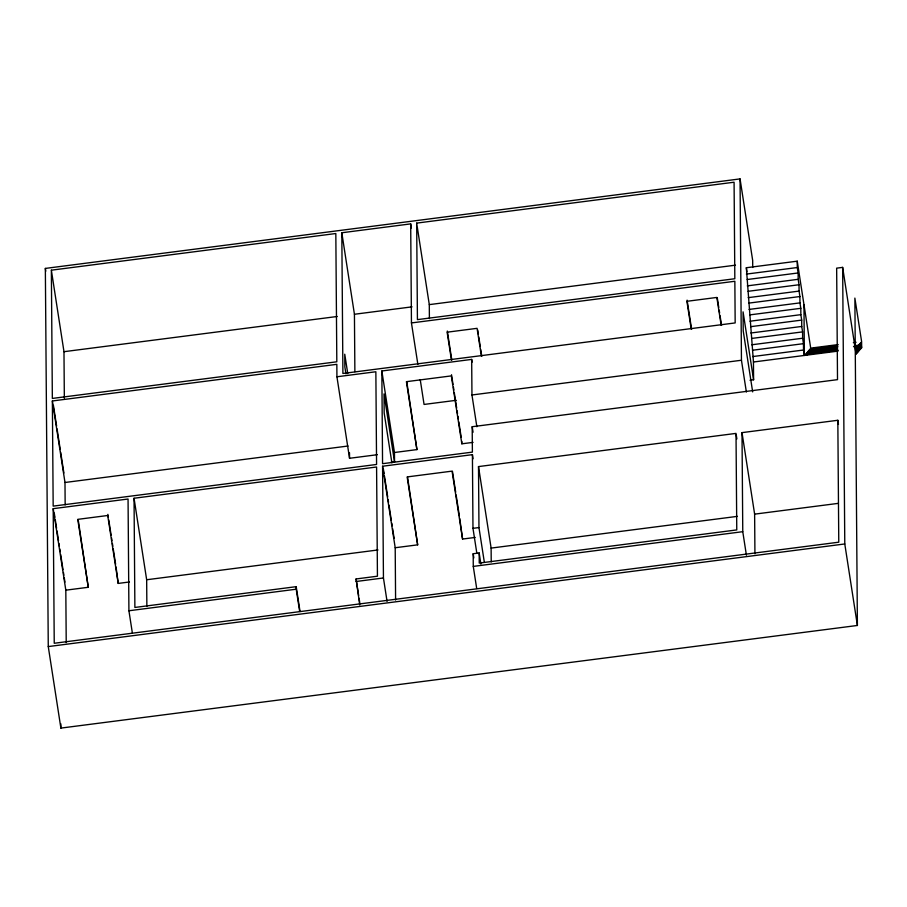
<?xml version="1.0" encoding="UTF-8"?>
<svg xmlns="http://www.w3.org/2000/svg" width="907" height="907" viewBox="0 0 907 907"><rect width="100%" height="100%" fill="white"/><g stroke="black" fill="none" stroke-linecap="round" stroke-linejoin="round"><path stroke-width="1.36" d="M854.303 345.76L858.43 345.227L859.269 350.658L859.224 344.309L860.063 349.751L860.017 343.402L860.856 348.832L860.811 342.483L861.65 347.914L861.605 341.565L854.87 298.097L857.398 625.467L60.882 728.094L48.264 646.578L45.35 268.415L740.055 178.906L752.674 260.422L752.719 267.474M51.359 270.184L335.828 233.53L336.814 361.791L52.345 398.434L51.359 270.184L63.978 351.689L64.34 398.207M417.866 364.376L411.449 322.937L734.851 281.272L735.169 322.926L342.903 373.469L341.814 232.759L410.69 223.882L411.325 228.031M416.676 223.111L734.08 182.216L734.829 278.732L417.424 319.627L416.676 223.111L429.294 304.627L429.396 318.606M63.978 351.689L337.234 316.486M354.875 371.7L354.433 314.264L412.061 306.849M429.294 304.627L735.464 265.173M749.998 380.237L753.592 379.772L753.456 362.006L746.336 267.735L797.242 261.182L810.699 348.129L838.215 344.581M746.382 274.095L797.287 267.531L797.242 261.182M747.221 279.526L798.126 272.962L797.287 267.531M858.43 345.227L858.476 351.576L857.637 346.145L857.693 352.494L856.843 347.064L856.9 353.413L856.061 347.971L856.106 354.32L842.648 267.384L836.651 268.155L837.512 379.648L472.196 426.721L472.388 452.117L382.561 463.692L381.847 370.986L471.674 359.41L472.105 362.176M747.266 285.875L798.171 279.311L798.126 272.962M748.116 291.306L799.022 284.753L798.171 279.311M748.162 297.655L799.067 291.102L799.022 284.753M749.001 303.085L799.906 296.532L799.067 291.102M749.046 309.434L799.951 302.881L799.906 296.532M336.928 376.779L375.861 371.757L376.575 464.463L53.173 506.129L52.368 400.973L336.837 364.331L336.928 376.779L349.546 458.284L377.357 454.702M749.896 314.876L800.802 308.312L799.951 302.881M749.942 321.225L800.847 314.661L800.802 308.312M750.781 326.656L801.686 320.103L800.847 314.661M750.826 333.005L801.731 326.452L801.686 320.103M751.676 338.436L802.582 331.883L801.731 326.452M751.722 344.785L802.627 338.232L802.582 331.883M752.561 350.227L803.466 343.662L802.627 338.232M853.351 342.631L856.095 342.279M809.906 349.036L837.422 345.499M752.617 356.576L803.511 350.011L803.466 343.662M809.112 349.955L838 346.236M808.318 350.873L837.206 347.154M476.867 426.743L471.957 394.976L741.45 360.249L740.055 178.906M807.525 351.791L837.796 347.891M837.002 348.798L806.731 352.698L806.754 355.238M853.51 346.678L856.265 346.327M805.938 353.617L837.58 349.546M805.155 354.535L838.17 350.283M456.244 400.304L424.068 404.443L420.224 379.58M753.456 362.006L838.045 351.111M65.157 504.916L64.987 482.49L348.05 446.017M390.94 462.309L394.534 461.844L394.466 452.502L416.925 449.6L406.812 381.915M416.925 449.6L406.404 381.677L451.323 375.895L461.844 443.818L473.069 442.367M746.404 555.163L742.765 531.683L742.005 432.628L837.83 420.281L838.771 542.193L54.239 643.267L53.196 508.668L128.057 499.02L128.919 610.762L132.343 632.871M300.047 611.545L296.204 586.67L134.882 607.452L134.043 498.249L376.586 467.003L377.437 576.206L356.088 578.961L359.739 604.98M387.074 601.466L383.446 577.974L382.584 466.232L472.411 454.656L473.057 458.795M484.315 562.102L478.964 527.568L478.499 466.583L736.019 433.399L736.767 529.915L479.247 563.088L479.168 552.964L473.182 553.735L473.273 566.399L476.697 588.507M476.833 553.213L472.978 528.339L478.964 527.568M66.222 642.598L65.814 590.174L88.274 587.283L78.172 519.586M88.274 587.283L77.753 519.36L107.706 515.493L118.216 583.428L129.44 581.977M146.866 606.364L146.662 579.754L377.992 549.959M395.599 600.071L395.203 547.737L417.662 544.846L407.549 477.15M417.662 544.846L407.141 476.923L452.06 471.13L462.57 539.053L475.211 537.432M491.22 561.955L491.118 548.089L737.436 516.355M754.93 553.758L754.624 514.144L837.943 503.408M128.919 610.762L296.215 589.21L296.204 586.67M356.111 581.5L383.446 577.974M473.273 566.399L742.765 531.683M48.264 646.578L844.78 543.962L842.648 267.384M837.83 420.281L838.465 424.431M844.78 543.962L857.398 625.467M803.511 350.011L804.362 355.453L803.965 304.65M746.336 267.735L746.96 271.817M753.592 379.772L743.071 311.849L743.218 330.896L752.663 391.892M741.45 360.249L746.37 392.028M742.005 432.628L754.624 514.144M717.256 297.677L718.763 307.382M719.194 310.149L719.614 312.926M720.045 315.693L721.553 325.398M721.144 325.171L716.847 297.439L686.905 301.305L691.202 329.026M736.235 434.782L736.869 438.931M687.098 300.149L691.61 329.264M477.694 329.955L478.34 334.116M478.771 336.882L480.279 346.587M480.699 349.365L481.776 356.292M481.368 356.066L477.071 328.334L447.128 332.189L451.425 359.92M478.499 466.583L491.118 548.089M472.196 426.721L473.057 432.242M447.321 331.044L451.833 360.147M479.168 552.964L480.88 564.018M451.516 374.738L453.024 384.443M453.455 387.21L453.874 389.987M454.305 392.765L456.675 408.014M457.094 410.78L457.525 413.558M457.956 416.324L458.386 419.102M458.817 421.868L461.175 437.117M473.182 553.735L473.817 557.884M452.468 471.368L455.688 492.161M456.119 494.927L459.339 515.72M459.758 518.498L462.57 539.053M381.847 370.986L394.466 452.502M394.534 461.844L384.024 393.921L384.171 412.968L391.892 462.865M383.412 469.214L384.058 473.363M384.489 476.118L387.697 496.843M388.117 499.61L388.547 502.376M388.978 505.131L391.325 520.335M391.756 523.09L392.187 525.856M392.618 528.622L394.114 538.293M382.584 466.232L395.203 547.737M341.814 232.759L354.433 314.264M347.755 373.616L344.751 354.206L344.853 366.904L345.918 373.831M356.088 578.961L358.65 595.536M359.081 598.303L359.728 602.441M296.215 589.21L299.639 611.318M134.043 498.249L146.662 579.754M107.899 514.348L108.33 517.115M108.749 519.892L111.119 535.141M111.55 537.908L111.969 540.685M112.4 543.452L112.831 546.229M113.262 548.996L115.62 564.245M116.051 567.022L118.216 583.428M45.35 268.415L45.781 271.182M53.411 405.35L56.619 426.063M57.05 428.83L60.259 449.555M60.69 452.321L63.898 473.035M52.368 400.973L64.987 482.49M54.25 513.033L54.885 517.183M55.316 519.938L56.597 528.225M57.028 530.992L58.524 540.663M58.955 543.429L59.374 546.195M59.805 548.95L60.236 551.717M60.667 554.483L63.014 569.675M63.445 572.442L63.875 575.197M64.295 577.963L64.941 582.113M53.196 508.668L65.814 590.174M471.674 359.41L471.957 394.976M472.411 454.656L472.978 528.339M461.822 441.278L461.844 443.818M410.69 223.882L411.449 322.937M349.501 452.752L349.546 458.284M60.848 723.843L60.882 728.094"/></g></svg>
